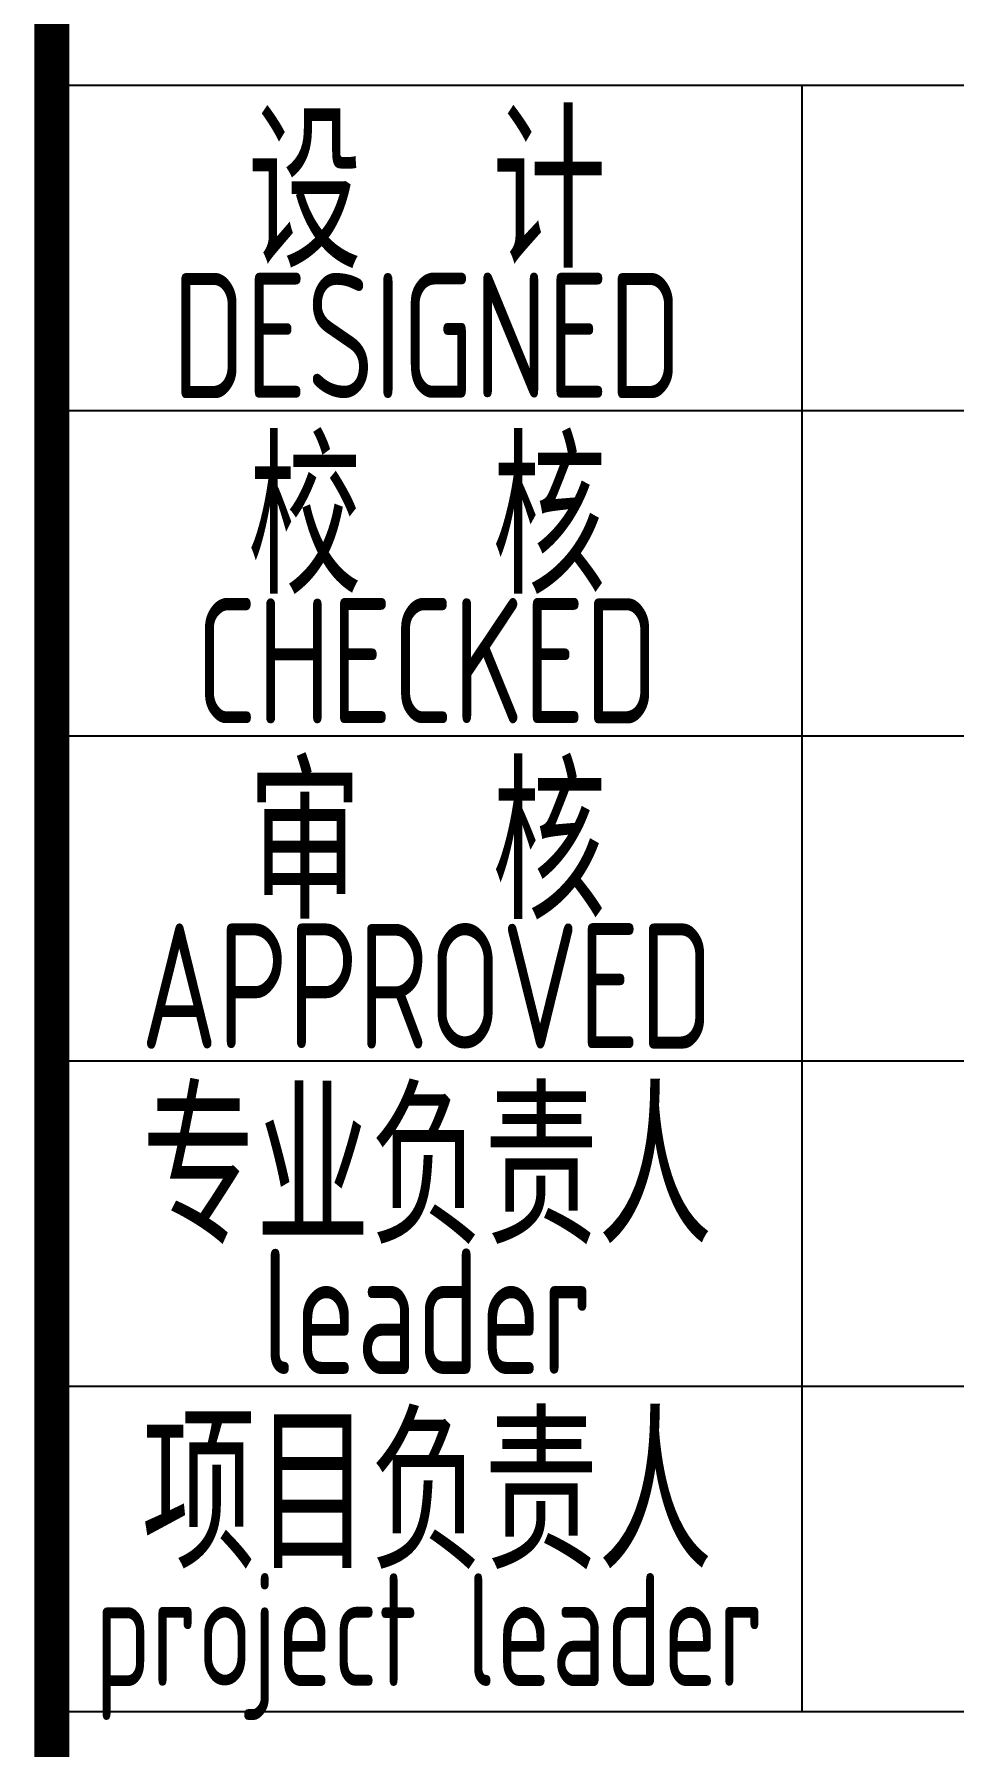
# Model space of a CAD drawing. Extents: x 4579863 to 4663963, y -547270 to -273670.
# Drawn here: x 4644928 to 4646766, y -414438 to -411016 of the extents above; entities that cross this region are included whole.
import ezdxf
from ezdxf.enums import TextEntityAlignment as Align

# ---------------------------------------------------------------- set-up
doc = ezdxf.new("R2010")
doc.units = 0
doc.header["$LTSCALE"] = 1000
doc.header["$MEASUREMENT"] = 0
doc.layers.get('0').update_dxf_attribs({"linetype": 'CONTINUOUS'})
doc.styles.add('AHD', font='sceie.shx', dxfattribs={"width": 0.7, "bigfont": 'sceic.shx'})

msp = doc.modelspace()

# ---------------------------------------------------------------- linework, layer by layer
for p, q in [((4644962.8, -411117.5), (4662962.8, -411117.5)), ((4646462.8, -414367.5), (4646462.8, -411117.5)), ((4644962.8, -411767.5), (4650462.8, -411767.5)), ((4644962.8, -412417.5), (4650462.8, -412417.5)), ((4644962.8, -413067.5), (4650462.8, -413067.5)), ((4644962.8, -413717.5), (4662962.8, -413717.5)), ((4644962.8, -414367.5), (4662962.8, -414367.5))]:
    msp.add_line(p, q)
at = {"const_width": 70}
msp.add_lwpolyline([(4644962.8, -409367.5), (4644962.8, -415367.5)], dxfattribs=at)
msp.add_lwpolyline([(4662962.8, -409367.5, 70, 70, 0), (4644962.8, -409367.5, 70, 70, 0), (4644962.8, -415367.5, 0, 0, 0)], format="xyseb")

# ---------------------------------------------------------------- texts
at = {"style": 'AHD', "width": 0.8}
for s, height, p in [('设  计', 300, (4645712.8, -411317.5)), ('设  计', 300, (4645712.8, -411317.5)), ('DESIGNED', 250, (4645712.8, -411617.5)), ('DESIGNED', 250, (4645712.8, -411617.5)), ('校  核', 300, (4645712.8, -411967.5)), ('校  核', 300, (4645712.8, -411967.5)), ('CHECKED', 250, (4645712.8, -412267.5)), ('CHECKED', 250, (4645712.8, -412267.5)), ('审  核', 300, (4645712.8, -412617.5)), ('审  核', 300, (4645712.8, -412617.5)), ('APPROVED', 250, (4645712.8, -412917.5)), ('APPROVED', 250, (4645712.8, -412917.5)), ('专业负责人', 300, (4645712.8, -413267.5)), ('leader', 250, (4645712.8, -413567.5)), ('项目负责人', 300, (4645712.8, -413917.5)), ('project leader', 225, (4645716.9, -414237.5))]:
    msp.add_text(s, height=height, dxfattribs=at).set_placement(p, align=Align.MIDDLE)

doc.saveas('drawing.dxf')
